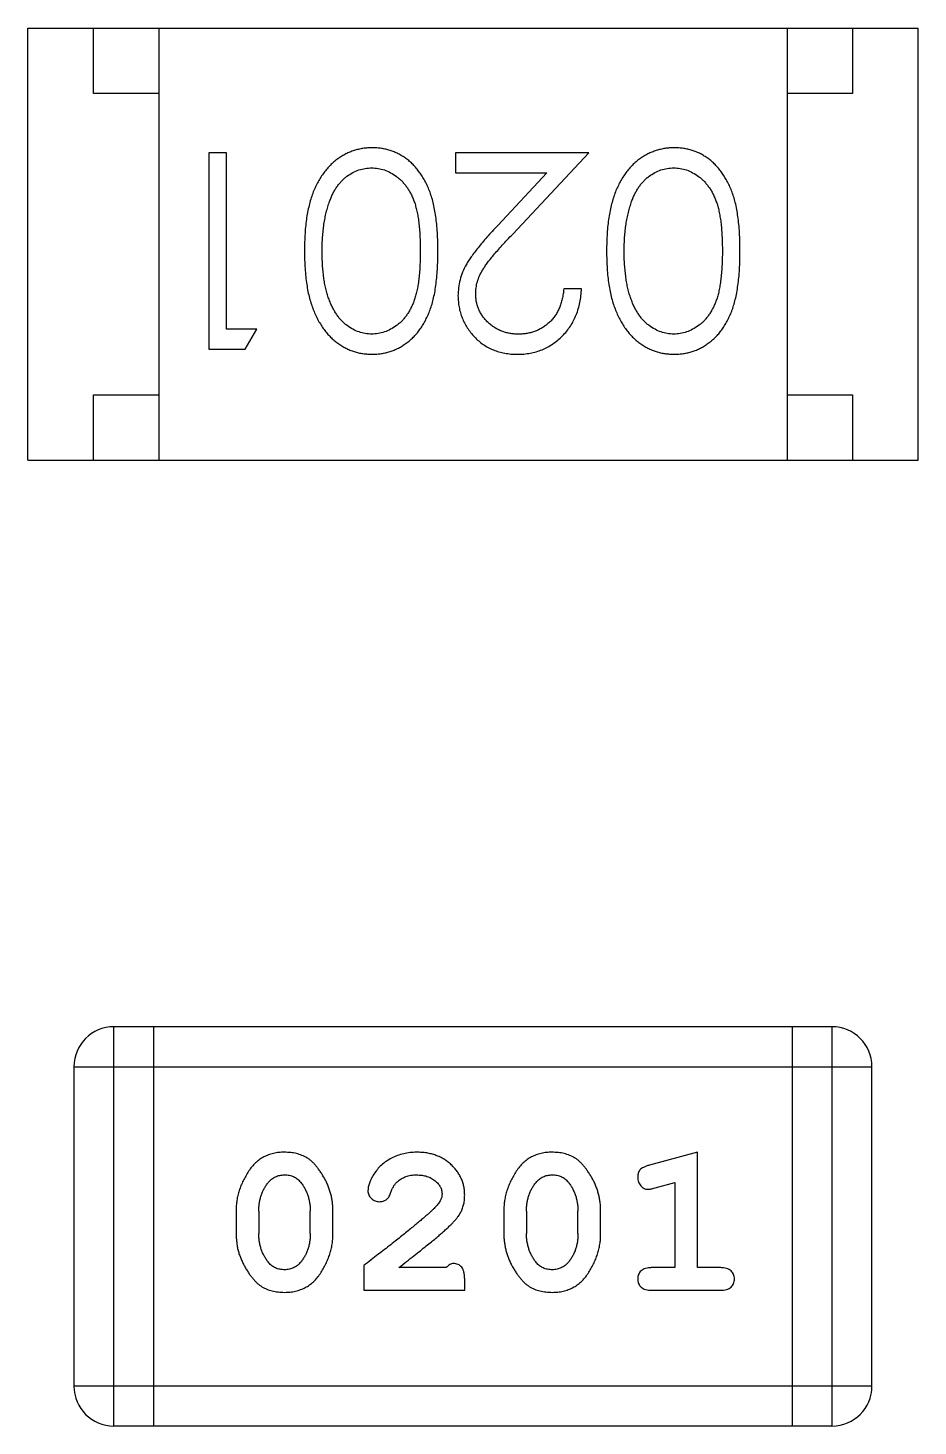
# Model space of a CAD drawing. Header units: millimetres. Extents: x 563 to 681, y 173 to 284.
# Drawn here: x 629.066 to 629.746, y 250.682 to 251.749 of the extents above; entities that cross this region are included whole.
import ezdxf

# ---------------------------------------------------------------- set-up
doc = ezdxf.new("R2010")
doc.units = ezdxf.units.MM
doc.header["$LTSCALE"] = 30.734
doc.layers.get('0').update_dxf_attribs({"linetype": 'CONTINUOUS'})

msp = doc.modelspace()

# ---------------------------------------------------------------- linework, layer by layer
at = {"linetype": 'Continuous'}
for p, q in [((629.0656, 251.4189), (629.0656, 251.7489)), ((629.0656, 251.7489), (629.7456, 251.7489)), ((629.1156, 251.6989), (629.1156, 251.7489)), ((629.1656, 251.7489), (629.1656, 251.4189)), ((629.6456, 251.7489), (629.6456, 251.4189)), ((629.6956, 251.7489), (629.6956, 251.6989)), ((629.7456, 251.4189), (629.7456, 251.7489)), ((629.1656, 251.6989), (629.1156, 251.6989)), ((629.6956, 251.6989), (629.6456, 251.6989)), ((629.2038, 251.6537), (629.2038, 251.5037)), ((629.2172, 251.6537), (629.2038, 251.6537)), ((629.2172, 251.519), (629.2172, 251.6537)), ((629.3922, 251.6537), (629.3922, 251.6383)), ((629.4941, 251.6537), (629.3922, 251.6537)), ((629.436, 251.5916), (629.4941, 251.6537)), ((629.3922, 251.6383), (629.462, 251.6383)), ((629.462, 251.6383), (629.4245, 251.5982)), ((629.4884, 251.5498), (629.4749, 251.5498)), ((629.2403, 251.519), (629.2172, 251.519)), ((629.2315, 251.5037), (629.2403, 251.519)), ((629.2038, 251.5037), (629.2315, 251.5037)), ((629.1156, 251.4189), (629.1156, 251.4689)), ((629.1156, 251.4689), (629.1656, 251.4689)), ((629.6456, 251.4689), (629.6956, 251.4689)), ((629.6956, 251.4689), (629.6956, 251.4189)), ((629.0656, 251.4189), (629.7456, 251.4189)), ((629.1312, 250.6816), (629.1312, 250.9864)), ((629.6798, 250.9864), (629.1312, 250.9864)), ((629.1617, 250.6816), (629.1617, 250.9864)), ((629.6494, 250.9864), (629.6494, 250.6816)), ((629.6798, 250.9864), (629.6798, 250.6816)), ((629.1007, 250.9559), (629.1007, 250.712)), ((629.1007, 250.9559), (629.7103, 250.9559)), ((629.7103, 250.712), (629.7103, 250.9559)), ((629.577, 250.8906), (629.5404, 250.8807)), ((629.577, 250.8025), (629.577, 250.8906)), ((629.5447, 250.8633), (629.5597, 250.8675)), ((629.5597, 250.8675), (629.5597, 250.8025)), ((629.2246, 250.846), (629.2246, 250.8282)), ((629.2419, 250.8457), (629.2419, 250.8285)), ((629.2812, 250.8285), (629.2812, 250.8457)), ((629.2985, 250.8282), (629.2985, 250.846)), ((629.4291, 250.846), (629.4291, 250.8282)), ((629.4464, 250.8457), (629.4464, 250.8285)), ((629.4857, 250.8285), (629.4857, 250.8457)), ((629.503, 250.8282), (629.503, 250.846)), ((629.3221, 250.8041), (629.3221, 250.7852)), ((629.3851, 250.8025), (629.3489, 250.8025)), ((629.5597, 250.8025), (629.5424, 250.8025)), ((629.5943, 250.8025), (629.577, 250.8025)), ((629.3992, 250.7852), (629.3992, 250.7931)), ((629.3221, 250.7852), (629.3992, 250.7852)), ((629.5424, 250.7852), (629.5943, 250.7852)), ((629.7103, 250.712), (629.1007, 250.712)), ((629.1312, 250.6816), (629.6798, 250.6816))]:
    msp.add_line(p, q, dxfattribs=at)
for centre, start, end in [((629.1312, 250.9559), 90, 180), ((629.6798, 250.9559), 360, 90), ((629.1312, 250.712), 180, 270), ((629.6798, 250.712), 270, 360)]:
    msp.add_arc(centre, 0.0305, start, end, dxfattribs=at)
for points, knots in [([(629.3286, 251.6575), (629.3274, 251.6575), (629.325, 251.6574), (629.3215, 251.657), (629.3181, 251.6563), (629.3147, 251.6554), (629.3115, 251.6542), (629.3083, 251.6528), (629.3052, 251.651), (629.3022, 251.649), (629.2993, 251.6468), (629.2966, 251.6442), (629.294, 251.6415), (629.2916, 251.6384), (629.2893, 251.6351), (629.2872, 251.6315), (629.2853, 251.6277), (629.2835, 251.6237), (629.2819, 251.6193), (629.2806, 251.6145), (629.2794, 251.6094), (629.2784, 251.604), (629.2777, 251.5982), (629.2772, 251.592), (629.2769, 251.5855), (629.2769, 251.581), (629.2768, 251.5787)], [0, 0, 0, 0, 0.033824, 0.067298, 0.10028, 0.133019, 0.165736, 0.198792, 0.232372, 0.266409, 0.301016, 0.336196, 0.371972, 0.408574, 0.446394, 0.485225, 0.525372, 0.567224, 0.611081, 0.65775, 0.70702, 0.759235, 0.814484, 0.873227, 0.934937, 1, 1, 1, 1]), ([(629.3788, 251.5787), (629.3787, 251.5811), (629.3787, 251.5857), (629.3784, 251.5925), (629.3779, 251.5989), (629.3772, 251.6048), (629.3763, 251.6103), (629.3752, 251.6155), (629.3739, 251.6202), (629.3724, 251.6245), (629.3707, 251.6285), (629.3688, 251.6323), (629.3668, 251.6357), (629.3646, 251.6389), (629.3623, 251.6419), (629.3599, 251.6446), (629.3572, 251.6471), (629.3544, 251.6493), (629.3515, 251.6512), (629.3485, 251.6529), (629.3454, 251.6543), (629.3422, 251.6555), (629.3389, 251.6564), (629.3356, 251.657), (629.3321, 251.6574), (629.3298, 251.6575), (629.3286, 251.6575)], [0, 0, 0, 0, 0.068113, 0.132564, 0.193427, 0.250218, 0.303569, 0.353576, 0.400235, 0.443586, 0.484619, 0.524292, 0.56238, 0.599049, 0.63494, 0.669782, 0.704009, 0.737842, 0.771098, 0.803896, 0.836415, 0.868639, 0.900715, 0.933378, 0.966213, 1, 1, 1, 1]), ([(629.5594, 251.6575), (629.5582, 251.6575), (629.5558, 251.6574), (629.5523, 251.657), (629.5489, 251.6563), (629.5455, 251.6554), (629.5423, 251.6542), (629.539, 251.6528), (629.536, 251.651), (629.5329, 251.649), (629.5301, 251.6468), (629.5273, 251.6442), (629.5247, 251.6415), (629.5223, 251.6384), (629.5201, 251.6351), (629.518, 251.6315), (629.5161, 251.6277), (629.5143, 251.6237), (629.5127, 251.6193), (629.5114, 251.6145), (629.5102, 251.6094), (629.5092, 251.604), (629.5085, 251.5982), (629.508, 251.592), (629.5077, 251.5855), (629.5076, 251.581), (629.5076, 251.5787)], [0, 0, 0, 0, 0.033824, 0.067298, 0.10028, 0.133019, 0.165736, 0.198792, 0.232372, 0.266409, 0.301016, 0.336196, 0.371972, 0.408574, 0.446394, 0.485225, 0.525372, 0.567224, 0.611081, 0.65775, 0.70702, 0.759235, 0.814484, 0.873227, 0.934937, 1, 1, 1, 1]), ([(629.6095, 251.5787), (629.6095, 251.5811), (629.6095, 251.5857), (629.6092, 251.5925), (629.6087, 251.5989), (629.608, 251.6048), (629.6071, 251.6103), (629.606, 251.6155), (629.6047, 251.6202), (629.6032, 251.6245), (629.6015, 251.6285), (629.5996, 251.6323), (629.5976, 251.6357), (629.5954, 251.6389), (629.5931, 251.6419), (629.5906, 251.6446), (629.588, 251.6471), (629.5852, 251.6493), (629.5823, 251.6512), (629.5793, 251.6529), (629.5762, 251.6543), (629.573, 251.6555), (629.5697, 251.6564), (629.5663, 251.657), (629.5629, 251.6574), (629.5606, 251.6575), (629.5594, 251.6575)], [0, 0, 0, 0, 0.068113, 0.132564, 0.193427, 0.250218, 0.303569, 0.353576, 0.400235, 0.443586, 0.484619, 0.524292, 0.56238, 0.599049, 0.63494, 0.669782, 0.704009, 0.737842, 0.771098, 0.803896, 0.836415, 0.868639, 0.900715, 0.933378, 0.966213, 1, 1, 1, 1]), ([(629.296, 251.6164), (629.2964, 251.6174), (629.2971, 251.6195), (629.2984, 251.6224), (629.2999, 251.6251), (629.3015, 251.6276), (629.3033, 251.6299), (629.3051, 251.6321), (629.3071, 251.634), (629.3099, 251.6362), (629.3136, 251.6386), (629.3183, 251.6406), (629.3232, 251.6419), (629.3265, 251.642), (629.3282, 251.6421)], [0, 0, 0, 0, 0.075949, 0.148549, 0.218996, 0.286119, 0.351826, 0.416074, 0.478265, 0.540325, 0.660405, 0.774606, 0.887187, 1, 1, 1, 1]), ([(629.3282, 251.6421), (629.3298, 251.642), (629.3331, 251.6419), (629.338, 251.6406), (629.3427, 251.6385), (629.3465, 251.6361), (629.3493, 251.6338), (629.3514, 251.6319), (629.3533, 251.6297), (629.3551, 251.6274), (629.3567, 251.6249), (629.3582, 251.6222), (629.3595, 251.6193), (629.3608, 251.6162), (629.3618, 251.6128), (629.3628, 251.609), (629.3635, 251.6049), (629.3642, 251.6004), (629.3647, 251.5955), (629.365, 251.5902), (629.3653, 251.5845), (629.3653, 251.5807), (629.3653, 251.5787)], [0, 0, 0, 0, 0.060034, 0.120278, 0.182348, 0.247919, 0.281641, 0.315701, 0.350322, 0.385703, 0.421819, 0.459196, 0.497866, 0.538301, 0.58121, 0.628183, 0.679403, 0.734699, 0.794074, 0.858416, 0.927049, 1, 1, 1, 1]), ([(629.5267, 251.6164), (629.5271, 251.6174), (629.5279, 251.6195), (629.5292, 251.6224), (629.5307, 251.6251), (629.5323, 251.6276), (629.534, 251.6299), (629.5359, 251.6321), (629.5379, 251.634), (629.5407, 251.6362), (629.5444, 251.6386), (629.5491, 251.6406), (629.5539, 251.6419), (629.5573, 251.642), (629.5589, 251.6421)], [0, 0, 0, 0, 0.075949, 0.148549, 0.218996, 0.286119, 0.351826, 0.416074, 0.478265, 0.540325, 0.660405, 0.774606, 0.887187, 1, 1, 1, 1]), ([(629.5589, 251.6421), (629.5606, 251.642), (629.5639, 251.6419), (629.5687, 251.6406), (629.5735, 251.6385), (629.5773, 251.6361), (629.5801, 251.6338), (629.5822, 251.6319), (629.584, 251.6297), (629.5858, 251.6274), (629.5875, 251.6249), (629.5889, 251.6222), (629.5903, 251.6193), (629.5915, 251.6162), (629.5926, 251.6128), (629.5935, 251.609), (629.5943, 251.6049), (629.595, 251.6004), (629.5954, 251.5955), (629.5958, 251.5902), (629.596, 251.5845), (629.5961, 251.5807), (629.5961, 251.5787)], [0, 0, 0, 0, 0.060034, 0.120278, 0.182348, 0.247919, 0.281641, 0.315701, 0.350322, 0.385703, 0.421819, 0.459196, 0.497866, 0.538301, 0.58121, 0.628183, 0.679403, 0.734699, 0.794074, 0.858416, 0.927049, 1, 1, 1, 1]), ([(629.2903, 251.5787), (629.2903, 251.5805), (629.2903, 251.584), (629.2906, 251.5892), (629.2911, 251.5942), (629.2916, 251.5991), (629.2925, 251.6037), (629.2934, 251.6081), (629.2946, 251.6123), (629.2955, 251.615), (629.296, 251.6164)], [0, 0, 0, 0, 0.141157, 0.277773, 0.409244, 0.535676, 0.657497, 0.775458, 0.889412, 1, 1, 1, 1]), ([(629.5211, 251.5787), (629.5211, 251.5805), (629.5211, 251.584), (629.5214, 251.5892), (629.5218, 251.5942), (629.5224, 251.5991), (629.5233, 251.6037), (629.5242, 251.6081), (629.5254, 251.6123), (629.5263, 251.615), (629.5267, 251.6164)], [0, 0, 0, 0, 0.141157, 0.277773, 0.409244, 0.535676, 0.657497, 0.775458, 0.889412, 1, 1, 1, 1]), ([(629.4245, 251.5982), (629.423, 251.5967), (629.4203, 251.5937), (629.4163, 251.5894), (629.4128, 251.5852), (629.4096, 251.5813), (629.4067, 251.5777), (629.4043, 251.5743), (629.4022, 251.5712), (629.3998, 251.5674), (629.3975, 251.5626), (629.3956, 251.5567), (629.3944, 251.5506), (629.3942, 251.5465), (629.3941, 251.5444)], [0, 0, 0, 0, 0.09953, 0.192079, 0.277712, 0.357454, 0.429648, 0.495771, 0.555538, 0.608657, 0.707578, 0.804328, 0.901298, 1, 1, 1, 1]), ([(629.4076, 251.5456), (629.4077, 251.5472), (629.4078, 251.5505), (629.4088, 251.5552), (629.4105, 251.5599), (629.4125, 251.5637), (629.4146, 251.5668), (629.4164, 251.5695), (629.4188, 251.5724), (629.4214, 251.5757), (629.4245, 251.5793), (629.428, 251.5831), (629.4318, 251.5873), (629.4345, 251.5901), (629.436, 251.5916)], [0, 0, 0, 0, 0.088014, 0.174976, 0.2638, 0.355443, 0.406413, 0.465519, 0.533076, 0.609353, 0.693899, 0.787171, 0.889197, 1, 1, 1, 1]), ([(629.2768, 251.5787), (629.2769, 251.5764), (629.2769, 251.5719), (629.2772, 251.5654), (629.2777, 251.5591), (629.2785, 251.5533), (629.2794, 251.5478), (629.2806, 251.5427), (629.282, 251.538), (629.2836, 251.5335), (629.2854, 251.5294), (629.2873, 251.5256), (629.2895, 251.5221), (629.2917, 251.5187), (629.2941, 251.5157), (629.2967, 251.5129), (629.2994, 251.5104), (629.3023, 251.5082), (629.3052, 251.5062), (629.3083, 251.5045), (629.3115, 251.503), (629.3148, 251.5019), (629.3181, 251.5009), (629.3215, 251.5003), (629.325, 251.4999), (629.3274, 251.4998), (629.3286, 251.4998)], [0, 0, 0, 0, 0.065278, 0.127205, 0.186168, 0.241675, 0.294115, 0.343609, 0.390387, 0.434463, 0.476646, 0.517002, 0.555936, 0.593716, 0.630057, 0.665601, 0.700745, 0.734917, 0.768681, 0.802087, 0.834849, 0.867433, 0.900138, 0.932806, 0.966212, 1, 1, 1, 1]), ([(629.3282, 251.5152), (629.3265, 251.5153), (629.3232, 251.5155), (629.3184, 251.5167), (629.3137, 251.5188), (629.31, 251.5212), (629.3071, 251.5235), (629.3051, 251.5255), (629.3031, 251.5277), (629.3013, 251.5302), (629.2996, 251.5329), (629.2981, 251.5358), (629.2966, 251.539), (629.2953, 251.5424), (629.2941, 251.5461), (629.293, 251.55), (629.2922, 251.5542), (629.2915, 251.5586), (629.291, 251.5633), (629.2905, 251.5682), (629.2904, 251.5733), (629.2903, 251.5768), (629.2903, 251.5787)], [0, 0, 0, 0, 0.059689, 0.119507, 0.181075, 0.246162, 0.279894, 0.314468, 0.350403, 0.387474, 0.426147, 0.466624, 0.508745, 0.553328, 0.600058, 0.649177, 0.700552, 0.754894, 0.811825, 0.871514, 0.934319, 1, 1, 1, 1]), ([(629.3653, 251.5787), (629.3653, 251.5766), (629.3653, 251.5727), (629.365, 251.5671), (629.3647, 251.5618), (629.3642, 251.5569), (629.3636, 251.5524), (629.3627, 251.5482), (629.3618, 251.5445), (629.3607, 251.5411), (629.3595, 251.5379), (629.3581, 251.535), (629.3566, 251.5323), (629.355, 251.5298), (629.3533, 251.5275), (629.3514, 251.5254), (629.3493, 251.5234), (629.3465, 251.5212), (629.3427, 251.5188), (629.338, 251.5167), (629.3331, 251.5155), (629.3298, 251.5153), (629.3282, 251.5152)], [0, 0, 0, 0, 0.073302, 0.142286, 0.206253, 0.266017, 0.321612, 0.372532, 0.419497, 0.462398, 0.502825, 0.541489, 0.579034, 0.615143, 0.650298, 0.684912, 0.718701, 0.752189, 0.817245, 0.879117, 0.939613, 1, 1, 1, 1]), ([(629.3286, 251.4998), (629.3298, 251.4998), (629.3321, 251.4999), (629.3356, 251.5003), (629.3389, 251.5009), (629.3422, 251.5019), (629.3454, 251.503), (629.3486, 251.5045), (629.3516, 251.5062), (629.3546, 251.5082), (629.3574, 251.5104), (629.36, 251.5128), (629.3625, 251.5155), (629.3648, 251.5185), (629.367, 251.5217), (629.369, 251.5252), (629.3708, 251.5289), (629.3725, 251.5328), (629.374, 251.5371), (629.3752, 251.5418), (629.3764, 251.5469), (629.3772, 251.5525), (629.3779, 251.5584), (629.3784, 251.5648), (629.3787, 251.5716), (629.3787, 251.5763), (629.3788, 251.5787)], [0, 0, 0, 0, 0.033742, 0.066533, 0.099153, 0.13154, 0.164087, 0.196563, 0.229707, 0.263315, 0.297504, 0.331686, 0.366482, 0.4021, 0.438958, 0.476748, 0.515985, 0.556589, 0.599519, 0.645765, 0.695487, 0.748721, 0.805687, 0.866754, 0.931405, 1, 1, 1, 1]), ([(629.5076, 251.5787), (629.5076, 251.5764), (629.5077, 251.5719), (629.508, 251.5654), (629.5085, 251.5591), (629.5093, 251.5533), (629.5102, 251.5478), (629.5114, 251.5427), (629.5128, 251.538), (629.5144, 251.5335), (629.5162, 251.5294), (629.5181, 251.5256), (629.5202, 251.5221), (629.5225, 251.5187), (629.5249, 251.5157), (629.5274, 251.5129), (629.5302, 251.5104), (629.533, 251.5082), (629.536, 251.5062), (629.5391, 251.5045), (629.5423, 251.503), (629.5455, 251.5019), (629.5489, 251.5009), (629.5523, 251.5003), (629.5558, 251.4999), (629.5582, 251.4998), (629.5594, 251.4998)], [0, 0, 0, 0, 0.065278, 0.127205, 0.186168, 0.241675, 0.294115, 0.343609, 0.390387, 0.434463, 0.476646, 0.517002, 0.555936, 0.593716, 0.630057, 0.665601, 0.700745, 0.734917, 0.768681, 0.802087, 0.834849, 0.867433, 0.900138, 0.932806, 0.966212, 1, 1, 1, 1]), ([(629.5589, 251.5152), (629.5573, 251.5153), (629.554, 251.5155), (629.5491, 251.5167), (629.5445, 251.5188), (629.5407, 251.5212), (629.5379, 251.5235), (629.5358, 251.5255), (629.5339, 251.5277), (629.5321, 251.5302), (629.5304, 251.5329), (629.5288, 251.5358), (629.5274, 251.539), (629.5261, 251.5424), (629.5249, 251.5461), (629.5238, 251.55), (629.523, 251.5542), (629.5223, 251.5586), (629.5218, 251.5633), (629.5213, 251.5682), (629.5211, 251.5733), (629.5211, 251.5768), (629.5211, 251.5787)], [0, 0, 0, 0, 0.059689, 0.119507, 0.181075, 0.246162, 0.279894, 0.314468, 0.350403, 0.387474, 0.426147, 0.466624, 0.508745, 0.553328, 0.600058, 0.649177, 0.700552, 0.754894, 0.811825, 0.871514, 0.934319, 1, 1, 1, 1]), ([(629.5961, 251.5787), (629.5961, 251.5766), (629.596, 251.5727), (629.5958, 251.5671), (629.5954, 251.5618), (629.5949, 251.5569), (629.5943, 251.5524), (629.5935, 251.5482), (629.5926, 251.5445), (629.5915, 251.5411), (629.5902, 251.5379), (629.5889, 251.535), (629.5874, 251.5323), (629.5858, 251.5298), (629.584, 251.5275), (629.5821, 251.5254), (629.5801, 251.5234), (629.5772, 251.5212), (629.5735, 251.5188), (629.5688, 251.5167), (629.5639, 251.5155), (629.5606, 251.5153), (629.5589, 251.5152)], [0, 0, 0, 0, 0.073302, 0.142286, 0.206253, 0.266017, 0.321612, 0.372532, 0.419497, 0.462398, 0.502825, 0.541489, 0.579034, 0.615143, 0.650298, 0.684912, 0.718701, 0.752189, 0.817245, 0.879117, 0.939613, 1, 1, 1, 1]), ([(629.5594, 251.4998), (629.5606, 251.4998), (629.5629, 251.4999), (629.5663, 251.5003), (629.5697, 251.5009), (629.573, 251.5019), (629.5762, 251.503), (629.5793, 251.5045), (629.5824, 251.5062), (629.5853, 251.5082), (629.5881, 251.5104), (629.5908, 251.5128), (629.5933, 251.5155), (629.5956, 251.5185), (629.5977, 251.5217), (629.5998, 251.5252), (629.6016, 251.5289), (629.6033, 251.5328), (629.6047, 251.5371), (629.606, 251.5418), (629.6071, 251.5469), (629.608, 251.5525), (629.6087, 251.5584), (629.6092, 251.5648), (629.6095, 251.5716), (629.6095, 251.5763), (629.6095, 251.5787)], [0, 0, 0, 0, 0.033742, 0.066533, 0.099153, 0.13154, 0.164087, 0.196563, 0.229707, 0.263315, 0.297504, 0.331686, 0.366482, 0.4021, 0.438958, 0.476748, 0.515985, 0.556589, 0.599519, 0.645765, 0.695487, 0.748721, 0.805687, 0.866754, 0.931405, 1, 1, 1, 1]), ([(629.4394, 251.4998), (629.4411, 251.4998), (629.4444, 251.4999), (629.4493, 251.5006), (629.4539, 251.5017), (629.4583, 251.5032), (629.4625, 251.5052), (629.4665, 251.5077), (629.4704, 251.5105), (629.4739, 251.5138), (629.4772, 251.5174), (629.4801, 251.5213), (629.4825, 251.5255), (629.4845, 251.5299), (629.4861, 251.5345), (629.4873, 251.5394), (629.4881, 251.5445), (629.4883, 251.548), (629.4884, 251.5498)], [0, 0, 0, 0, 0.06445, 0.126725, 0.187421, 0.247417, 0.306749, 0.366595, 0.427749, 0.490235, 0.553031, 0.614805, 0.676505, 0.738096, 0.801021, 0.864897, 0.931209, 1, 1, 1, 1]), ([(629.4749, 251.5498), (629.4748, 251.5485), (629.4745, 251.5459), (629.4738, 251.5421), (629.4728, 251.5385), (629.4716, 251.5352), (629.4701, 251.5321), (629.4684, 251.5293), (629.4664, 251.5266), (629.4641, 251.5243), (629.4616, 251.5221), (629.459, 251.5203), (629.4562, 251.5187), (629.4533, 251.5174), (629.4502, 251.5164), (629.447, 251.5157), (629.4436, 251.5153), (629.4413, 251.5152), (629.4401, 251.5152)], [0, 0, 0, 0, 0.073648, 0.143686, 0.210962, 0.275557, 0.338064, 0.399311, 0.4594, 0.51934, 0.579024, 0.637809, 0.695959, 0.754122, 0.813113, 0.873453, 0.935561, 1, 1, 1, 1]), ([(629.3941, 251.5444), (629.3942, 251.5429), (629.3943, 251.54), (629.3948, 251.5357), (629.3959, 251.5315), (629.3972, 251.5275), (629.399, 251.5237), (629.4012, 251.52), (629.4037, 251.5164), (629.4066, 251.513), (629.4098, 251.5099), (629.4134, 251.5072), (629.4171, 251.5049), (629.4211, 251.503), (629.4254, 251.5016), (629.4299, 251.5006), (629.4346, 251.4999), (629.4378, 251.4998), (629.4394, 251.4998)], [0, 0, 0, 0, 0.06271, 0.123347, 0.183401, 0.242828, 0.302097, 0.36242, 0.423725, 0.487032, 0.550491, 0.612709, 0.674265, 0.73617, 0.799211, 0.863483, 0.930525, 1, 1, 1, 1]), ([(629.4401, 251.5152), (629.439, 251.5152), (629.4368, 251.5153), (629.4336, 251.5157), (629.4305, 251.5164), (629.4275, 251.5174), (629.4247, 251.5187), (629.422, 251.5202), (629.4194, 251.522), (629.417, 251.5241), (629.4148, 251.5264), (629.4129, 251.5288), (629.4113, 251.5314), (629.4099, 251.534), (629.4089, 251.5367), (629.4082, 251.5396), (629.4077, 251.5426), (629.4076, 251.5446), (629.4076, 251.5456)], [0, 0, 0, 0, 0.068027, 0.133505, 0.19695, 0.26027, 0.322741, 0.384982, 0.448465, 0.513424, 0.578224, 0.640011, 0.700094, 0.760067, 0.819012, 0.877878, 0.938035, 1, 1, 1, 1]), ([(629.2614, 250.8906), (629.26, 250.8906), (629.2572, 250.8905), (629.2531, 250.8898), (629.2492, 250.8886), (629.2457, 250.8871), (629.2424, 250.885), (629.2393, 250.8825), (629.2365, 250.8795), (629.2341, 250.8761), (629.2319, 250.8725), (629.2299, 250.8689), (629.2283, 250.8652), (629.2269, 250.8614), (629.2259, 250.8576), (629.2251, 250.8538), (629.2247, 250.8499), (629.2246, 250.8473), (629.2246, 250.846)], [0, 0, 0, 0, 0.06692, 0.130834, 0.19258, 0.252759, 0.312631, 0.373411, 0.436359, 0.501894, 0.568244, 0.632472, 0.69556, 0.757163, 0.818592, 0.878885, 0.939235, 1, 1, 1, 1]), ([(629.2985, 250.846), (629.2985, 250.8471), (629.2985, 250.8492), (629.2982, 250.8524), (629.2977, 250.8555), (629.297, 250.8586), (629.2961, 250.8617), (629.2949, 250.8647), (629.2937, 250.8677), (629.2922, 250.8705), (629.2906, 250.8733), (629.2889, 250.8758), (629.2873, 250.8781), (629.2856, 250.8803), (629.2839, 250.8821), (629.2822, 250.8838), (629.2804, 250.8852), (629.2781, 250.8867), (629.2749, 250.8883), (629.2707, 250.8897), (629.2662, 250.8905), (629.263, 250.8905), (629.2614, 250.8906)], [0, 0, 0, 0, 0.049855, 0.099516, 0.148482, 0.19758, 0.246804, 0.296268, 0.346517, 0.397047, 0.446826, 0.49336, 0.537801, 0.579207, 0.617974, 0.654833, 0.689171, 0.722088, 0.786392, 0.853518, 0.924186, 1, 1, 1, 1]), ([(629.3625, 250.8906), (629.3608, 250.8905), (629.3575, 250.8904), (629.3526, 250.8896), (629.3478, 250.8881), (629.3433, 250.8861), (629.3392, 250.8837), (629.3355, 250.8808), (629.3324, 250.8776), (629.3299, 250.874), (629.3279, 250.8705), (629.3264, 250.8671), (629.3255, 250.8641), (629.3254, 250.8622), (629.3253, 250.8613)], [0, 0, 0, 0, 0.098286, 0.193983, 0.289056, 0.384352, 0.477435, 0.566197, 0.652355, 0.737986, 0.818188, 0.887401, 0.94802, 1, 1, 1, 1]), ([(629.3992, 250.8578), (629.3992, 250.8589), (629.3991, 250.8611), (629.3986, 250.8644), (629.3978, 250.8675), (629.3967, 250.8705), (629.3952, 250.8733), (629.3934, 250.876), (629.3913, 250.8786), (629.389, 250.8811), (629.3863, 250.8833), (629.3835, 250.8853), (629.3804, 250.8869), (629.3772, 250.8883), (629.3738, 250.8893), (629.3702, 250.8901), (629.3664, 250.8905), (629.3639, 250.8906), (629.3625, 250.8906)], [0, 0, 0, 0, 0.060981, 0.120256, 0.178148, 0.236115, 0.293993, 0.352864, 0.413358, 0.476056, 0.539296, 0.602396, 0.665116, 0.728325, 0.792919, 0.859317, 0.928302, 1, 1, 1, 1]), ([(629.4659, 250.8906), (629.4645, 250.8906), (629.4617, 250.8905), (629.4576, 250.8898), (629.4537, 250.8886), (629.4502, 250.8871), (629.4469, 250.885), (629.4438, 250.8825), (629.441, 250.8795), (629.4386, 250.8761), (629.4364, 250.8725), (629.4344, 250.8689), (629.4328, 250.8652), (629.4315, 250.8614), (629.4304, 250.8576), (629.4297, 250.8538), (629.4292, 250.8499), (629.4291, 250.8473), (629.4291, 250.846)], [0, 0, 0, 0, 0.06692, 0.130834, 0.19258, 0.252759, 0.312631, 0.373411, 0.436359, 0.501894, 0.568244, 0.632472, 0.69556, 0.757163, 0.818592, 0.878885, 0.939235, 1, 1, 1, 1]), ([(629.503, 250.846), (629.503, 250.8471), (629.503, 250.8492), (629.5027, 250.8524), (629.5022, 250.8555), (629.5015, 250.8586), (629.5006, 250.8617), (629.4995, 250.8647), (629.4982, 250.8677), (629.4967, 250.8705), (629.4951, 250.8733), (629.4934, 250.8758), (629.4918, 250.8781), (629.4901, 250.8803), (629.4884, 250.8821), (629.4867, 250.8838), (629.485, 250.8852), (629.4826, 250.8867), (629.4794, 250.8883), (629.4752, 250.8897), (629.4707, 250.8905), (629.4675, 250.8905), (629.4659, 250.8906)], [0, 0, 0, 0, 0.049855, 0.099516, 0.148482, 0.19758, 0.246804, 0.296268, 0.346517, 0.397047, 0.446826, 0.49336, 0.537801, 0.579207, 0.617974, 0.654833, 0.689171, 0.722088, 0.786392, 0.853518, 0.924186, 1, 1, 1, 1]), ([(629.5404, 250.8807), (629.5396, 250.8805), (629.538, 250.88), (629.5359, 250.8791), (629.5343, 250.8782), (629.5331, 250.8772), (629.5323, 250.876), (629.5318, 250.8747), (629.5314, 250.8732), (629.5314, 250.8721), (629.5314, 250.8715)], [0, 0, 0, 0, 0.187321, 0.344927, 0.475328, 0.579604, 0.674244, 0.773631, 0.882025, 1, 1, 1, 1]), ([(629.2419, 250.8457), (629.2419, 250.8468), (629.242, 250.8488), (629.2423, 250.8519), (629.2429, 250.8548), (629.2437, 250.8576), (629.2447, 250.8603), (629.246, 250.8628), (629.2474, 250.8653), (629.2486, 250.8667), (629.2492, 250.8675)], [0, 0, 0, 0, 0.135446, 0.266257, 0.393419, 0.517936, 0.639137, 0.758785, 0.879345, 1, 1, 1, 1]), ([(629.2492, 250.8675), (629.2496, 250.868), (629.2504, 250.8689), (629.2517, 250.87), (629.2531, 250.8711), (629.2546, 250.8719), (629.2562, 250.8725), (629.2579, 250.873), (629.2597, 250.8732), (629.2609, 250.8733), (629.2615, 250.8733)], [0, 0, 0, 0, 0.13042, 0.256046, 0.378133, 0.498725, 0.620452, 0.742761, 0.869406, 1, 1, 1, 1]), ([(629.2615, 250.8733), (629.2622, 250.8733), (629.2634, 250.8733), (629.2652, 250.873), (629.2669, 250.8726), (629.2685, 250.872), (629.2699, 250.8713), (629.2713, 250.8703), (629.2726, 250.8693), (629.2733, 250.8684), (629.2737, 250.868)], [0, 0, 0, 0, 0.138115, 0.270177, 0.397547, 0.520057, 0.63869, 0.757499, 0.878226, 1, 1, 1, 1]), ([(629.2737, 250.868), (629.2743, 250.8672), (629.2755, 250.8656), (629.277, 250.8631), (629.2783, 250.8604), (629.2794, 250.8577), (629.2802, 250.8548), (629.2808, 250.8519), (629.2812, 250.8488), (629.2812, 250.8468), (629.2812, 250.8457)], [0, 0, 0, 0, 0.125331, 0.248948, 0.371201, 0.494032, 0.616811, 0.742104, 0.868849, 1, 1, 1, 1]), ([(629.3426, 250.8594), (629.3429, 250.8603), (629.3435, 250.862), (629.3447, 250.8643), (629.346, 250.8663), (629.347, 250.8674), (629.3476, 250.8679)], [0, 0, 0, 0, 0.285518, 0.544185, 0.781367, 1, 1, 1, 1]), ([(629.3476, 250.8679), (629.3481, 250.8683), (629.3491, 250.8692), (629.3507, 250.8703), (629.3524, 250.8712), (629.3542, 250.872), (629.3561, 250.8726), (629.3582, 250.873), (629.3603, 250.8733), (629.3617, 250.8733), (629.3624, 250.8733)], [0, 0, 0, 0, 0.121873, 0.243139, 0.363336, 0.485133, 0.607572, 0.734701, 0.864814, 1, 1, 1, 1]), ([(629.3624, 250.8733), (629.3638, 250.8732), (629.3665, 250.8732), (629.3703, 250.8723), (629.3737, 250.8709), (629.3766, 250.869), (629.3789, 250.8667), (629.3807, 250.8643), (629.3817, 250.8616), (629.3818, 250.8597), (629.3819, 250.8588)], [0, 0, 0, 0, 0.156344, 0.299348, 0.4327, 0.561, 0.682299, 0.791883, 0.89611, 1, 1, 1, 1]), ([(629.4464, 250.8457), (629.4464, 250.8468), (629.4465, 250.8488), (629.4468, 250.8519), (629.4474, 250.8548), (629.4482, 250.8576), (629.4492, 250.8603), (629.4505, 250.8628), (629.4519, 250.8653), (629.4531, 250.8667), (629.4537, 250.8675)], [0, 0, 0, 0, 0.135446, 0.266257, 0.393419, 0.517936, 0.639137, 0.758785, 0.879345, 1, 1, 1, 1]), ([(629.4537, 250.8675), (629.4541, 250.868), (629.4549, 250.8689), (629.4562, 250.87), (629.4576, 250.8711), (629.4591, 250.8719), (629.4607, 250.8725), (629.4624, 250.873), (629.4642, 250.8732), (629.4654, 250.8733), (629.466, 250.8733)], [0, 0, 0, 0, 0.13042, 0.256046, 0.378133, 0.498725, 0.620452, 0.742761, 0.869406, 1, 1, 1, 1]), ([(629.466, 250.8733), (629.4667, 250.8733), (629.4679, 250.8733), (629.4697, 250.873), (629.4714, 250.8726), (629.473, 250.872), (629.4745, 250.8713), (629.4758, 250.8703), (629.4771, 250.8693), (629.4778, 250.8684), (629.4782, 250.868)], [0, 0, 0, 0, 0.138115, 0.270177, 0.397547, 0.520057, 0.63869, 0.757499, 0.878226, 1, 1, 1, 1]), ([(629.4782, 250.868), (629.4788, 250.8672), (629.48, 250.8656), (629.4815, 250.8631), (629.4828, 250.8604), (629.4839, 250.8577), (629.4847, 250.8548), (629.4853, 250.8519), (629.4857, 250.8488), (629.4857, 250.8468), (629.4857, 250.8457)], [0, 0, 0, 0, 0.125331, 0.248948, 0.371201, 0.494032, 0.616811, 0.742104, 0.868849, 1, 1, 1, 1]), ([(629.5314, 250.8715), (629.5314, 250.8709), (629.5314, 250.8697), (629.5319, 250.868), (629.5326, 250.8663), (629.5337, 250.8649), (629.5349, 250.8638), (629.5362, 250.8629), (629.5377, 250.8624), (629.5387, 250.8623), (629.5393, 250.8623)], [0, 0, 0, 0, 0.138815, 0.27042, 0.39836, 0.52875, 0.654955, 0.771147, 0.884581, 1, 1, 1, 1]), ([(629.3253, 250.8613), (629.3253, 250.8607), (629.3254, 250.8596), (629.3259, 250.8581), (629.3267, 250.8566), (629.3279, 250.8553), (629.3292, 250.8542), (629.3307, 250.8534), (629.3324, 250.8529), (629.3335, 250.8529), (629.3341, 250.8528)], [0, 0, 0, 0, 0.120856, 0.239483, 0.360995, 0.490166, 0.620982, 0.746416, 0.870253, 1, 1, 1, 1]), ([(629.3341, 250.8528), (629.3346, 250.8529), (629.3356, 250.8529), (629.3369, 250.8532), (629.3382, 250.8536), (629.3393, 250.8543), (629.3403, 250.8552), (629.3412, 250.8564), (629.342, 250.8578), (629.3424, 250.8588), (629.3426, 250.8594)], [0, 0, 0, 0, 0.127347, 0.246131, 0.359406, 0.470543, 0.586092, 0.711469, 0.847022, 1, 1, 1, 1]), ([(629.3819, 250.8588), (629.3819, 250.858), (629.3817, 250.8563), (629.3808, 250.8539), (629.3792, 250.8514), (629.3779, 250.8499), (629.3771, 250.8491)], [0, 0, 0, 0, 0.212836, 0.442809, 0.70317, 1, 1, 1, 1]), ([(629.3825, 250.8295), (629.3833, 250.8303), (629.385, 250.8318), (629.3874, 250.834), (629.3895, 250.8361), (629.3914, 250.8381), (629.393, 250.84), (629.3943, 250.8418), (629.3955, 250.8434), (629.3966, 250.8454), (629.3977, 250.848), (629.3986, 250.8512), (629.3991, 250.8545), (629.3992, 250.8567), (629.3992, 250.8578)], [0, 0, 0, 0, 0.103002, 0.197728, 0.285279, 0.365235, 0.437224, 0.502446, 0.560545, 0.611446, 0.707576, 0.80349, 0.900532, 1, 1, 1, 1]), ([(629.5393, 250.8623), (629.5396, 250.8623), (629.5404, 250.8623), (629.5416, 250.8626), (629.5431, 250.8629), (629.5441, 250.8632), (629.5447, 250.8633)], [0, 0, 0, 0, 0.183151, 0.413144, 0.682305, 1, 1, 1, 1]), ([(629.3771, 250.8491), (629.3767, 250.8486), (629.3758, 250.8476), (629.3741, 250.8461), (629.3723, 250.8443), (629.3701, 250.8424), (629.3676, 250.8403), (629.3649, 250.8379), (629.3619, 250.8354), (629.3586, 250.8327), (629.355, 250.8298), (629.3511, 250.8267), (629.347, 250.8234), (629.3426, 250.8199), (629.3379, 250.8162), (629.3329, 250.8124), (629.3276, 250.8083), (629.324, 250.8055), (629.3221, 250.8041)], [0, 0, 0, 0, 0.026647, 0.057942, 0.094152, 0.134806, 0.180631, 0.231142, 0.286385, 0.346321, 0.411439, 0.481035, 0.555329, 0.634592, 0.718826, 0.807759, 0.901393, 1, 1, 1, 1]), ([(629.2246, 250.8282), (629.2246, 250.8272), (629.2247, 250.825), (629.225, 250.8219), (629.2254, 250.8187), (629.2261, 250.8156), (629.227, 250.8126), (629.2282, 250.8096), (629.2294, 250.8066), (629.2309, 250.8038), (629.2325, 250.801), (629.2341, 250.7985), (629.2357, 250.7962), (629.2374, 250.7941), (629.2391, 250.7922), (629.2408, 250.7905), (629.2425, 250.7891), (629.2449, 250.7875), (629.2481, 250.7859), (629.2522, 250.7846), (629.2568, 250.7838), (629.26, 250.7837), (629.2616, 250.7836)], [0, 0, 0, 0, 0.049886, 0.09882, 0.148132, 0.19689, 0.246038, 0.295176, 0.345305, 0.395692, 0.445312, 0.491875, 0.535813, 0.577009, 0.616081, 0.652689, 0.687585, 0.720206, 0.785062, 0.85223, 0.923759, 1, 1, 1, 1]), ([(629.2495, 250.8062), (629.2489, 250.807), (629.2477, 250.8086), (629.2462, 250.8111), (629.2448, 250.8138), (629.2438, 250.8165), (629.2429, 250.8194), (629.2423, 250.8223), (629.242, 250.8254), (629.2419, 250.8275), (629.2419, 250.8285)], [0, 0, 0, 0, 0.124927, 0.248361, 0.370889, 0.492583, 0.61616, 0.741472, 0.869044, 1, 1, 1, 1]), ([(629.2616, 250.7836), (629.2631, 250.7837), (629.2659, 250.7837), (629.27, 250.7844), (629.2738, 250.7856), (629.2774, 250.7872), (629.2807, 250.7892), (629.2838, 250.7917), (629.2866, 250.7946), (629.289, 250.798), (629.2912, 250.8016), (629.2932, 250.8053), (629.2948, 250.809), (629.2962, 250.8128), (629.2972, 250.8166), (629.298, 250.8204), (629.2985, 250.8243), (629.2985, 250.8269), (629.2985, 250.8282)], [0, 0, 0, 0, 0.067217, 0.131051, 0.19272, 0.252824, 0.312745, 0.373449, 0.436041, 0.501494, 0.567761, 0.632087, 0.695096, 0.757109, 0.817993, 0.878657, 0.939311, 1, 1, 1, 1]), ([(629.2812, 250.8285), (629.2812, 250.8274), (629.2812, 250.8254), (629.2808, 250.8223), (629.2803, 250.8194), (629.2794, 250.8166), (629.2785, 250.8139), (629.2772, 250.8114), (629.2757, 250.809), (629.2746, 250.8075), (629.274, 250.8067)], [0, 0, 0, 0, 0.135449, 0.266263, 0.393429, 0.516942, 0.639128, 0.758779, 0.879341, 1, 1, 1, 1]), ([(629.3489, 250.8025), (629.3509, 250.8041), (629.3547, 250.8071), (629.3602, 250.8114), (629.3652, 250.8153), (629.3696, 250.8189), (629.3736, 250.822), (629.377, 250.8249), (629.3799, 250.8273), (629.3817, 250.8288), (629.3825, 250.8295)], [0, 0, 0, 0, 0.176662, 0.337826, 0.484741, 0.617764, 0.73494, 0.837793, 0.926412, 1, 1, 1, 1]), ([(629.4291, 250.8282), (629.4291, 250.8272), (629.4292, 250.825), (629.4295, 250.8219), (629.43, 250.8187), (629.4307, 250.8156), (629.4315, 250.8126), (629.4327, 250.8096), (629.4339, 250.8066), (629.4354, 250.8038), (629.437, 250.801), (629.4386, 250.7985), (629.4402, 250.7962), (629.4419, 250.7941), (629.4436, 250.7922), (629.4453, 250.7905), (629.447, 250.7891), (629.4494, 250.7875), (629.4526, 250.7859), (629.4568, 250.7846), (629.4613, 250.7838), (629.4645, 250.7837), (629.4662, 250.7836)], [0, 0, 0, 0, 0.049886, 0.09882, 0.148132, 0.19689, 0.246038, 0.295176, 0.345305, 0.395692, 0.445312, 0.491875, 0.535813, 0.577009, 0.616081, 0.652689, 0.687585, 0.720206, 0.785062, 0.85223, 0.923759, 1, 1, 1, 1]), ([(629.4541, 250.8062), (629.4534, 250.807), (629.4522, 250.8086), (629.4507, 250.8111), (629.4493, 250.8138), (629.4483, 250.8165), (629.4475, 250.8194), (629.4468, 250.8223), (629.4465, 250.8254), (629.4464, 250.8275), (629.4464, 250.8285)], [0, 0, 0, 0, 0.124927, 0.248361, 0.370889, 0.492583, 0.61616, 0.741472, 0.869044, 1, 1, 1, 1]), ([(629.4662, 250.7836), (629.4676, 250.7837), (629.4704, 250.7837), (629.4745, 250.7844), (629.4783, 250.7856), (629.4819, 250.7872), (629.4852, 250.7892), (629.4883, 250.7917), (629.4911, 250.7946), (629.4935, 250.798), (629.4957, 250.8016), (629.4977, 250.8053), (629.4993, 250.809), (629.5007, 250.8128), (629.5017, 250.8166), (629.5025, 250.8204), (629.503, 250.8243), (629.503, 250.8269), (629.503, 250.8282)], [0, 0, 0, 0, 0.067217, 0.131051, 0.19272, 0.252824, 0.312745, 0.373449, 0.436041, 0.501494, 0.567761, 0.632087, 0.695096, 0.757109, 0.817993, 0.878657, 0.939311, 1, 1, 1, 1]), ([(629.4857, 250.8285), (629.4857, 250.8274), (629.4857, 250.8254), (629.4853, 250.8223), (629.4848, 250.8194), (629.484, 250.8166), (629.483, 250.8139), (629.4817, 250.8114), (629.4802, 250.809), (629.4791, 250.8075), (629.4785, 250.8067)], [0, 0, 0, 0, 0.135449, 0.266263, 0.393429, 0.516942, 0.639128, 0.758779, 0.879341, 1, 1, 1, 1]), ([(629.2617, 250.8009), (629.2611, 250.8009), (629.2598, 250.801), (629.258, 250.8012), (629.2563, 250.8016), (629.2547, 250.8022), (629.2532, 250.803), (629.2519, 250.8039), (629.2506, 250.805), (629.2499, 250.8058), (629.2495, 250.8062)], [0, 0, 0, 0, 0.139844, 0.271849, 0.399162, 0.521619, 0.6402, 0.758957, 0.87828, 1, 1, 1, 1]), ([(629.274, 250.8067), (629.2736, 250.8063), (629.2728, 250.8054), (629.2715, 250.8042), (629.27, 250.8032), (629.2685, 250.8023), (629.2669, 250.8017), (629.2653, 250.8013), (629.2635, 250.801), (629.2623, 250.8009), (629.2617, 250.8009)], [0, 0, 0, 0, 0.129853, 0.25607, 0.380154, 0.49978, 0.62208, 0.743277, 0.868791, 1, 1, 1, 1]), ([(629.3906, 250.8056), (629.3901, 250.8056), (629.3892, 250.8055), (629.3878, 250.8049), (629.3864, 250.8039), (629.3855, 250.803), (629.3851, 250.8025)], [0, 0, 0, 0, 0.20611, 0.432681, 0.695597, 1, 1, 1, 1]), ([(629.3992, 250.7931), (629.3992, 250.7941), (629.3992, 250.7961), (629.3987, 250.7988), (629.3981, 250.8011), (629.397, 250.8028), (629.3957, 250.8041), (629.3941, 250.805), (629.3924, 250.8056), (629.3912, 250.8056), (629.3906, 250.8056)], [0, 0, 0, 0, 0.1844, 0.34094, 0.473574, 0.586824, 0.690029, 0.789175, 0.890445, 1, 1, 1, 1]), ([(629.4662, 250.8009), (629.4656, 250.8009), (629.4643, 250.801), (629.4625, 250.8012), (629.4608, 250.8016), (629.4592, 250.8022), (629.4578, 250.803), (629.4564, 250.8039), (629.4552, 250.805), (629.4544, 250.8058), (629.4541, 250.8062)], [0, 0, 0, 0, 0.139844, 0.271849, 0.399162, 0.521619, 0.6402, 0.758957, 0.87828, 1, 1, 1, 1]), ([(629.4785, 250.8067), (629.4781, 250.8063), (629.4773, 250.8054), (629.476, 250.8042), (629.4745, 250.8032), (629.473, 250.8023), (629.4715, 250.8017), (629.4698, 250.8013), (629.468, 250.801), (629.4668, 250.8009), (629.4662, 250.8009)], [0, 0, 0, 0, 0.129853, 0.25607, 0.380154, 0.49978, 0.62208, 0.743277, 0.868791, 1, 1, 1, 1]), ([(629.5424, 250.8025), (629.5415, 250.8025), (629.5398, 250.8024), (629.5375, 250.802), (629.5355, 250.8012), (629.5339, 250.8002), (629.5328, 250.7988), (629.532, 250.7973), (629.5315, 250.7956), (629.5314, 250.7945), (629.5314, 250.7938)], [0, 0, 0, 0, 0.169102, 0.317658, 0.446239, 0.563118, 0.671828, 0.776546, 0.884858, 1, 1, 1, 1]), ([(629.6053, 250.7938), (629.6053, 250.7945), (629.6052, 250.7956), (629.6047, 250.7973), (629.6039, 250.7988), (629.6027, 250.8001), (629.6012, 250.8012), (629.5992, 250.802), (629.5969, 250.8024), (629.5952, 250.8025), (629.5943, 250.8025)], [0, 0, 0, 0, 0.11517, 0.223509, 0.328254, 0.438012, 0.553651, 0.682263, 0.830856, 1, 1, 1, 1]), ([(629.5314, 250.7938), (629.5314, 250.7932), (629.5315, 250.7921), (629.532, 250.7904), (629.5328, 250.7889), (629.534, 250.7875), (629.5355, 250.7864), (629.5375, 250.7857), (629.5398, 250.7853), (629.5415, 250.7852), (629.5424, 250.7852)], [0, 0, 0, 0, 0.115051, 0.223278, 0.329269, 0.437893, 0.554681, 0.682591, 0.83103, 1, 1, 1, 1]), ([(629.5943, 250.7852), (629.5952, 250.7852), (629.5969, 250.7853), (629.5992, 250.7857), (629.6012, 250.7864), (629.6027, 250.7875), (629.6039, 250.7889), (629.6047, 250.7904), (629.6052, 250.7921), (629.6053, 250.7932), (629.6053, 250.7938)], [0, 0, 0, 0, 0.169012, 0.317488, 0.445429, 0.560977, 0.67065, 0.776666, 0.88492, 1, 1, 1, 1])]:
    msp.add_open_spline(points, degree=3, knots=knots, dxfattribs=at)

doc.saveas('drawing.dxf')
